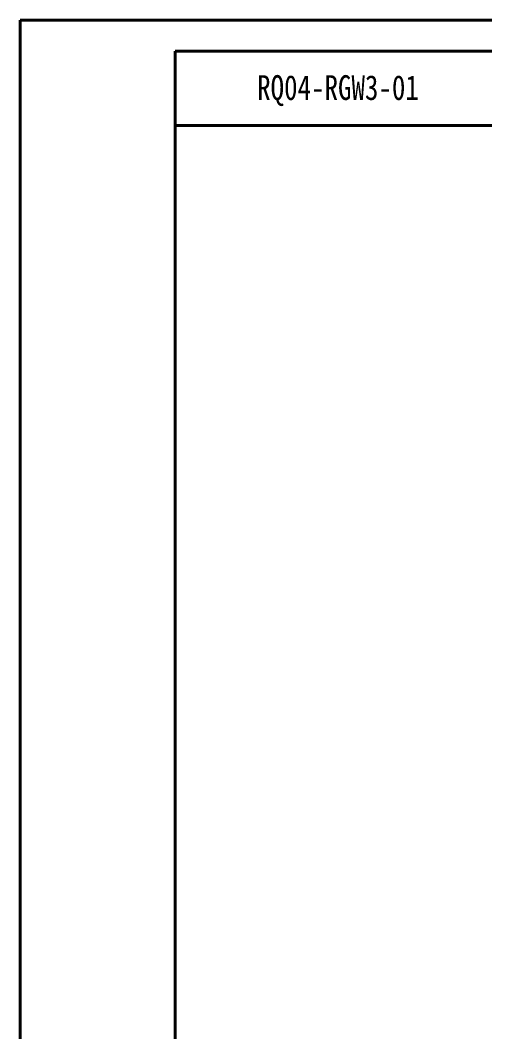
# Model space of a CAD drawing. Header units: millimetres. Extents: x 2344 to 4024, y 1094 to 2282.
# Drawn here: x 2344 to 2644, y 1628 to 2282 of the extents above; entities that cross this region are included whole.
import ezdxf

# ---------------------------------------------------------------- set-up
doc = ezdxf.new("R2010")
doc.units = ezdxf.units.MM
doc.layers.add('文字', color=7, linetype='Continuous', lineweight=13)
doc.layers.add('粗实线', color=7, linetype='Continuous', lineweight=40)
doc.styles.add('STYLE1', font='txt.shx', dxfattribs={"width": 0.8, "height": 3, "bigfont": 'hzdx.shx'})

msp = doc.modelspace()

# ---------------------------------------------------------------- linework, layer by layer
at = {"layer": '粗实线'}
for p, q in [((2343.788, 2281.746), (2343.788, 1093.746)), ((4023.788, 2281.746), (2343.788, 2281.746)), ((4003.788, 2261.746), (2443.788, 2261.746)), ((2443.788, 2261.746), (2443.788, 1113.746)), ((2443.788, 2213.746), (2683.788, 2213.746))]:
    msp.add_line(p, q, dxfattribs=at)

# ---------------------------------------------------------------- texts
at = {"layer": '文字', "insert": (2549.082, 2236.202), "char_height": 16, "width": 240, "attachment_point": 5, "style": 'STYLE1'}
msp.add_mtext('\\pt176;{\\fSimSun|b0|i0|c134|p2;RQ04-RGW3-01}', dxfattribs=at)

doc.saveas('drawing.dxf')
